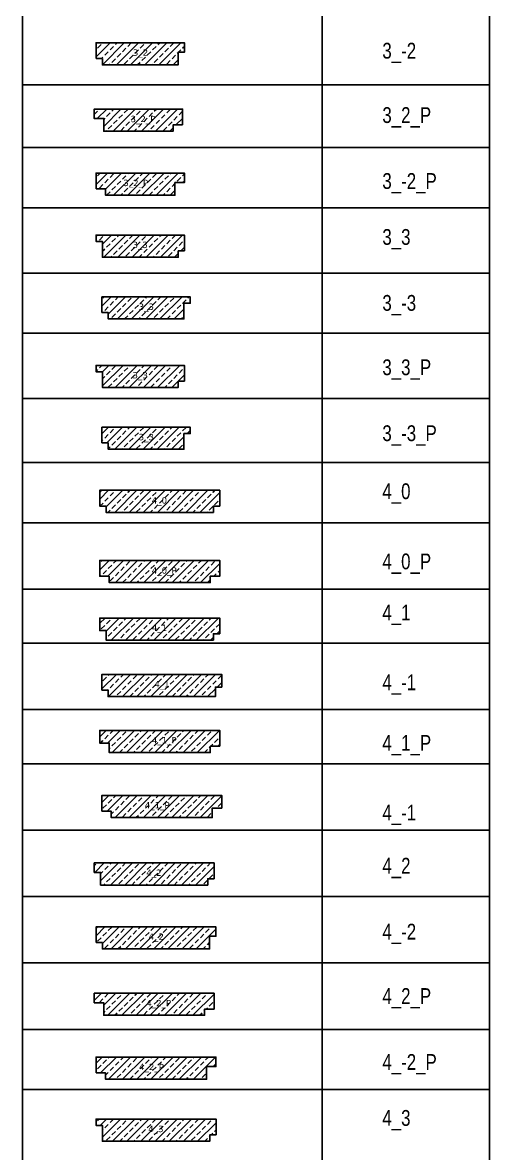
# Model space of a CAD drawing. Header units: metres. Extents: x -16 to 917, y -427 to 244.
# Drawn here: x 583.19 to 597.99, y -387.49 to -351.68 of the extents above; entities that cross this region are included whole.
import ezdxf

# ---------------------------------------------------------------- set-up
doc = ezdxf.new("R2010")
doc.units = ezdxf.units.M
doc.layers.add('m_podwaliny', color=8, linetype='Continuous')
doc.styles.add('CDMSTYLE', font='CDMSIMPL', dxfattribs={"width": 0.8, "bigfont": 'CDMBIGPL'})
pattern_1 = [(45, (0, -0.5), (-0.224506, 0.224506), []), (45, (0.2245, -0.5), (-0.224506, 0.224506), [0.15875, -0.079375])]
pattern_2 = [(45, (-1743.18178, -1522.65767), (-0.224506403, 0.224506403), []), (45, (-1742.95727, -1522.65767), (-0.224506403, 0.224506403), [0.15875, -0.079375])]
pattern_3 = [(45, (-1743.18178, -1522.75767), (-0.224506403, 0.224506403), []), (45, (-1742.95727, -1522.75767), (-0.224506403, 0.224506403), [0.15875, -0.079375])]
pattern_4 = [(45, (-1743.18178, -1522.85767), (-0.224506403, 0.224506403), []), (45, (-1742.95727, -1522.85767), (-0.224506403, 0.224506403), [0.15875, -0.079375])]
pattern_5 = [(45, (-1743.18178, -1522.55767), (-0.224506403, 0.224506403), []), (45, (-1742.95727, -1522.55767), (-0.224506403, 0.224506403), [0.15875, -0.079375])]

# ---------------------------------------------------------------- blocks, each defined once
blk = doc.blocks.new('4_0')
at = {"layer": 'm_podwaliny'}
h = blk.add_hatch(dxfattribs=at)
h.set_pattern_fill('ANSI33', color=8, scale=0.05, style=0)
h.set_pattern_definition(pattern_1)
edge = h.paths.add_edge_path(flags=16)
edge.add_arc((2, 0), 0.0173, 0, 360)
h.paths.add_polyline_path([(1.819, -0.158), (2.202, -0.158)], flags=16)
h.paths.add_polyline_path([(0.3, -0.2), (3.7, -0.2), (3.7, 0), (3.9, 0), (3.9, 0.5), (0.1, 0.5), (0.1, 0), (0.3, 0)])
blk.add_lwpolyline([(0.3, 0), (0.3, -0.2), (3.7, -0.2), (3.7, 0), (3.9, 0), (3.9, 0.5), (0.1, 0.5), (0.1, 0), (0.3, 0)], dxfattribs=at)
at = {"layer": 'm_podwaliny', "color": 7, "insert": (1.746, 0.281), "char_height": 0.2, "width": 0.26556, "attachment_point": 1}
blk.add_mtext('{\\fVerdana|b0|i0|c238|p34;4_0}', dxfattribs=at)
blk = doc.blocks.new('4_1')
at = {"layer": 'm_podwaliny'}
h = blk.add_hatch(dxfattribs=at)
h.set_pattern_fill('ANSI33', color=8, scale=0.05, style=0)
h.set_pattern_definition(pattern_2)
h.paths.add_polyline_path([(3.9, -0.1), (3.9, 0.4), (0.1, 0.4), (0.1, 0), (0.3, 0), (0.3, -0.3), (3.7, -0.3), (3.7, -0.1)])
blk.add_lwpolyline([(3.9, -0.1), (3.9, 0.4), (0.1, 0.4), (0.1, 0), (0.3, 0), (0.3, -0.3), (3.7, -0.3), (3.7, -0.1)], close=True, dxfattribs=at)
at = {"layer": 'm_podwaliny', "color": 7, "insert": (1.75, 0.189), "char_height": 0.2, "width": 0.26556, "attachment_point": 1}
blk.add_mtext('{\\fVerdana|b0|i0|c238|p34;4_1}', dxfattribs=at)
blk = doc.blocks.new('4_2')
at = {"layer": 'm_podwaliny'}
h = blk.add_hatch(dxfattribs=at)
h.set_pattern_fill('ANSI33', color=8, scale=0.05, style=0)
h.set_pattern_definition(pattern_3)
h.paths.add_polyline_path([(3.9, -0.2), (3.9, 0.3), (0.1, 0.3), (0.1, 0), (0.3, 0), (0.3, -0.4), (3.7, -0.4), (3.7, -0.2)])
blk.add_lwpolyline([(3.9, -0.2), (3.9, 0.3), (0.1, 0.3), (0.1, 0), (0.3, 0), (0.3, -0.4), (3.7, -0.4), (3.7, -0.2)], close=True, dxfattribs=at)
at = {"layer": 'm_podwaliny', "color": 7, "insert": (1.75, 0.089), "char_height": 0.2, "width": 0.26556, "attachment_point": 1}
blk.add_mtext('{\\fVerdana|b0|i0|c238|p34;4_2}', dxfattribs=at)
blk = doc.blocks.new('4_3')
at = {"layer": 'm_podwaliny'}
h = blk.add_hatch(dxfattribs=at)
h.set_pattern_fill('ANSI33', color=8, scale=0.05, style=0)
h.set_pattern_definition(pattern_4)
h.paths.add_polyline_path([(3.9, -0.3), (3.9, 0.2), (0.1, 0.2), (0.1, 0), (0.3, 0), (0.3, -0.5), (3.7, -0.5), (3.7, -0.3)])
blk.add_lwpolyline([(3.9, -0.3), (3.9, 0.2), (0.1, 0.2), (0.1, 0), (0.3, 0), (0.3, -0.5), (3.7, -0.5), (3.7, -0.3)], close=True, dxfattribs=at)
at = {"layer": 'm_podwaliny', "color": 7, "insert": (1.75, -0.011), "char_height": 0.2, "width": 0.26556, "attachment_point": 1}
blk.add_mtext('{\\fVerdana|b0|i0|c238|p34;4_3}', dxfattribs=at)
blk = doc.blocks.new('4_-1')
at = {"layer": 'm_podwaliny'}
h = blk.add_hatch(dxfattribs=at)
h.set_pattern_fill('ANSI33', color=8, scale=0.05, style=0)
h.set_pattern_definition(pattern_5)
h.paths.add_polyline_path([(0.1, 0), (0.1, 0.5), (3.9, 0.5), (3.9, 0.1), (3.7, 0.1), (3.7, -0.2), (0.3, -0.2), (0.3, 0)])
blk.add_lwpolyline([(0.1, 0), (0.1, 0.5), (3.9, 0.5), (3.9, 0.1), (3.7, 0.1), (3.7, -0.2), (0.3, -0.2), (0.3, 0)], close=True, dxfattribs=at)
at = {"layer": 'm_podwaliny', "color": 7, "insert": (2.25, 0.289), "char_height": 0.2, "width": 0.26556, "attachment_point": 3}
blk.add_mtext('{\\fVerdana|b0|i0|c238|p34;4_1}', dxfattribs=at)
blk = doc.blocks.new('4_-2')
at = {"layer": 'm_podwaliny'}
h = blk.add_hatch(dxfattribs=at)
h.set_pattern_fill('ANSI33', color=8, scale=0.05, style=0)
h.set_pattern_definition(pattern_5)
h.paths.add_polyline_path([(0.1, 0), (0.1, 0.5), (3.9, 0.5), (3.9, 0.2), (3.7, 0.2), (3.7, -0.2), (0.3, -0.2), (0.3, 0)])
blk.add_lwpolyline([(0.1, 0), (0.1, 0.5), (3.9, 0.5), (3.9, 0.2), (3.7, 0.2), (3.7, -0.2), (0.3, -0.2), (0.3, 0)], close=True, dxfattribs=at)
at = {"layer": 'm_podwaliny', "color": 7, "insert": (2.25, 0.289), "char_height": 0.2, "width": 0.26556, "attachment_point": 3}
blk.add_mtext('{\\fVerdana|b0|i0|c238|p34;4_2}', dxfattribs=at)
blk = doc.blocks.new('3_3')
at = {"layer": 'm_podwaliny'}
h = blk.add_hatch(dxfattribs=at)
h.set_pattern_fill('ANSI33', color=8, scale=0.05, style=0)
h.set_pattern_definition(pattern_4)
h.paths.add_polyline_path([(2.7, -0.5), (2.7, -0.3), (2.9, -0.3), (2.9, 0.2), (0.1, 0.2), (0.1, 0), (0.3, 0), (0.3, -0.5)])
blk.add_lwpolyline([(2.9, -0.3), (2.9, 0.2), (0.1, 0.2), (0.1, 0), (0.3, 0), (0.3, -0.5), (2.7, -0.5), (2.7, -0.3)], close=True, dxfattribs=at)
at = {"layer": 'm_podwaliny', "color": 7, "insert": (1.25, -0.011), "char_height": 0.2, "width": 0.26556, "attachment_point": 1}
blk.add_mtext('{\\fVerdana|b0|i0|c238|p34;3_3}', dxfattribs=at)
blk = doc.blocks.new('3_-2')
at = {"layer": 'm_podwaliny'}
h = blk.add_hatch(dxfattribs=at)
h.set_pattern_fill('ANSI33', color=8, scale=0.05, style=0)
h.set_pattern_definition(pattern_5)
h.paths.add_polyline_path([(2.7, -0.2), (2.7, 0.2), (2.9, 0.2), (2.9, 0.5), (0.1, 0.5), (0.1, 0), (0.3, 0), (0.3, -0.2)])
blk.add_lwpolyline([(0.1, 0), (0.1, 0.5), (2.9, 0.5), (2.9, 0.2), (2.7, 0.2), (2.7, -0.2), (0.3, -0.2), (0.3, 0)], close=True, dxfattribs=at)
at = {"layer": 'm_podwaliny', "color": 7, "insert": (1.75, 0.289), "char_height": 0.2, "width": 0.26556, "attachment_point": 3}
blk.add_mtext('{\\fVerdana|b0|i0|c238|p34;3_2}', dxfattribs=at)
blk = doc.blocks.new('3_-3')
at = {"layer": 'm_podwaliny'}
h = blk.add_hatch(dxfattribs=at)
h.set_pattern_fill('ANSI33', color=8, scale=0.05, style=0)
h.set_pattern_definition(pattern_5)
h.paths.add_polyline_path([(2.7, -0.2), (2.7, 0.3), (2.9, 0.3), (2.9, 0.5), (0.1, 0.5), (0.1, 0), (0.3, 0), (0.3, -0.2)])
blk.add_lwpolyline([(0.1, 0), (0.1, 0.5), (2.9, 0.5), (2.9, 0.3), (2.7, 0.3), (2.7, -0.2), (0.3, -0.2), (0.3, 0)], close=True, dxfattribs=at)
at = {"layer": 'm_podwaliny', "color": 7, "insert": (1.75, 0.289), "char_height": 0.2, "width": 0.26556, "attachment_point": 3}
blk.add_mtext('{\\fVerdana|b0|i0|c238|p34;3_3}', dxfattribs=at)
blk = doc.blocks.new('4_0_P')
at = {"layer": 'm_podwaliny'}
h = blk.add_hatch(dxfattribs=at)
h.set_pattern_fill('ANSI33', color=8, scale=0.05, style=0)
h.set_pattern_definition(pattern_1)
edge = h.paths.add_edge_path(flags=16)
edge.add_arc((2, 0), 0.0173, 0, 360)
h.paths.add_polyline_path([(1.819, -0.158), (2.202, -0.158)], flags=16)
h.paths.add_polyline_path([(0.1, 0), (0.4, 0), (0.4, -0.2), (3.6, -0.2), (3.6, 0), (3.9, 0), (3.9, 0.5), (0.1, 0.5)])
blk.add_lwpolyline([(0.4, 0), (0.4, -0.2), (3.6, -0.2), (3.6, 0), (3.9, 0), (3.9, 0.5), (0.1, 0.5), (0.1, 0), (0.4, 0)], dxfattribs=at)
at = {"layer": 'm_podwaliny', "color": 7, "insert": (1.746, 0.281), "char_height": 0.2, "width": 0.26556, "attachment_point": 1}
blk.add_mtext('{\\fVerdana|b0|i0|c238|p34;4_0_P}', dxfattribs=at)
blk = doc.blocks.new('4_1_P')
at = {"layer": 'm_podwaliny'}
h = blk.add_hatch(dxfattribs=at)
h.set_pattern_fill('ANSI33', color=8, scale=0.05, style=0)
h.set_pattern_definition(pattern_2)
h.paths.add_polyline_path([(0.1, 0), (0.4, 0), (0.4, -0.3), (3.6, -0.3), (3.6, -0.1), (3.9, -0.1), (3.9, 0.4), (0.1, 0.4)])
blk.add_lwpolyline([(3.9, -0.1), (3.9, 0.4), (0.1, 0.4), (0.1, 0), (0.4, 0), (0.4, -0.3), (3.6, -0.3), (3.6, -0.1)], close=True, dxfattribs=at)
at = {"layer": 'm_podwaliny', "color": 7, "insert": (1.75, 0.189), "char_height": 0.2, "width": 0.26556, "attachment_point": 1}
blk.add_mtext('{\\fVerdana|b0|i0|c238|p34;4_1_P}', dxfattribs=at)
blk = doc.blocks.new('4_2_P')
at = {"layer": 'm_podwaliny'}
h = blk.add_hatch(dxfattribs=at)
h.set_pattern_fill('ANSI33', color=8, scale=0.05, style=0)
h.set_pattern_definition(pattern_3)
h.paths.add_polyline_path([(0.1, 0), (0.4, 0), (0.4, -0.4), (3.6, -0.4), (3.6, -0.2), (3.9, -0.2), (3.9, 0.3), (0.1, 0.3)])
blk.add_lwpolyline([(3.9, -0.2), (3.9, 0.3), (0.1, 0.3), (0.1, 0), (0.4, 0), (0.4, -0.4), (3.6, -0.4), (3.6, -0.2)], close=True, dxfattribs=at)
at = {"layer": 'm_podwaliny', "color": 7, "insert": (1.75, 0.089), "char_height": 0.2, "width": 0.26556, "attachment_point": 1}
blk.add_mtext('{\\fVerdana|b0|i0|c238|p34;4_2_P}', dxfattribs=at)
blk = doc.blocks.new('4_-1_P')
at = {"layer": 'm_podwaliny'}
h = blk.add_hatch(dxfattribs=at)
h.set_pattern_fill('ANSI33', color=8, scale=0.05, style=0)
h.set_pattern_definition(pattern_5)
h.paths.add_polyline_path([(0.1, 0), (0.1, 0.5), (3.9, 0.5), (3.9, 0.1), (3.6, 0.1), (3.6, -0.2), (0.4, -0.2), (0.4, 0)])
blk.add_lwpolyline([(0.1, 0), (0.1, 0.5), (3.9, 0.5), (3.9, 0.1), (3.6, 0.1), (3.6, -0.2), (0.4, -0.2), (0.4, 0)], close=True, dxfattribs=at)
at = {"layer": 'm_podwaliny', "color": 7, "insert": (2.25, 0.289), "char_height": 0.2, "width": 0.26556, "attachment_point": 3}
blk.add_mtext('{\\fVerdana|b0|i0|c238|p34;4_1_P}', dxfattribs=at)
blk = doc.blocks.new('4_-2_P')
at = {"layer": 'm_podwaliny'}
h = blk.add_hatch(dxfattribs=at)
h.set_pattern_fill('ANSI33', color=8, scale=0.05, style=0)
h.set_pattern_definition(pattern_5)
h.paths.add_polyline_path([(0.4, 0), (0.4, -0.2), (3.6, -0.2), (3.6, 0.2), (3.9, 0.2), (3.9, 0.5), (0.1, 0.5), (0.1, 0)])
blk.add_lwpolyline([(0.1, 0), (0.1, 0.5), (3.9, 0.5), (3.9, 0.2), (3.6, 0.2), (3.6, -0.2), (0.4, -0.2), (0.4, 0)], close=True, dxfattribs=at)
at = {"layer": 'm_podwaliny', "color": 7, "insert": (2.25, 0.289), "char_height": 0.2, "width": 0.26556, "attachment_point": 3}
blk.add_mtext('{\\fVerdana|b0|i0|c238|p34;4_2_P}', dxfattribs=at)
blk = doc.blocks.new('3_2_P')
at = {"layer": 'm_podwaliny'}
h = blk.add_hatch(dxfattribs=at)
h.set_pattern_fill('ANSI33', color=8, scale=0.05, style=0)
h.set_pattern_definition(pattern_3)
h.paths.add_polyline_path([(0.4, 0), (0.4, -0.4), (2.6, -0.4), (2.6, -0.2), (2.9, -0.2), (2.9, 0.3), (0.1, 0.3), (0.1, 0)])
blk.add_lwpolyline([(2.9, -0.2), (2.9, 0.3), (0.1, 0.3), (0.1, 0), (0.4, 0), (0.4, -0.4), (2.6, -0.4), (2.6, -0.2)], close=True, dxfattribs=at)
at = {"layer": 'm_podwaliny', "color": 7, "insert": (1.25, 0.089), "char_height": 0.2, "width": 0.26556, "attachment_point": 1}
blk.add_mtext('{\\fVerdana|b0|i0|c238|p34;3_2_P}', dxfattribs=at)
blk = doc.blocks.new('3_3_P')
at = {"layer": 'm_podwaliny'}
h = blk.add_hatch(dxfattribs=at)
h.set_pattern_fill('ANSI33', color=8, scale=0.05, style=0)
h.set_pattern_definition(pattern_4)
h.paths.add_polyline_path([(2.7, -0.5), (2.7, -0.3), (2.9, -0.3), (2.9, 0.2), (0.1, 0.2), (0.1, 0), (0.3, 0), (0.3, -0.5)])
blk.add_lwpolyline([(2.9, -0.3), (2.9, 0.2), (0.1, 0.2), (0.1, 0), (0.3, 0), (0.3, -0.5), (2.7, -0.5), (2.7, -0.3)], close=True, dxfattribs=at)
at = {"layer": 'm_podwaliny', "color": 7, "insert": (1.25, -0.011), "char_height": 0.2, "width": 0.26556, "attachment_point": 1}
blk.add_mtext('{\\fVerdana|b0|i0|c238|p34;3_3}', dxfattribs=at)
blk = doc.blocks.new('3_-2_P')
at = {"layer": 'm_podwaliny'}
h = blk.add_hatch(dxfattribs=at)
h.set_pattern_fill('ANSI33', color=8, scale=0.05, style=0)
h.set_pattern_definition(pattern_5)
h.paths.add_polyline_path([(0.1, 0), (0.4, 0), (0.4, -0.2), (2.6, -0.2), (2.6, 0.2), (2.9, 0.2), (2.9, 0.5), (0.1, 0.5)])
blk.add_lwpolyline([(0.1, 0), (0.1, 0.5), (2.9, 0.5), (2.9, 0.2), (2.6, 0.2), (2.6, -0.2), (0.4, -0.2), (0.4, 0)], close=True, dxfattribs=at)
at = {"layer": 'm_podwaliny', "color": 7, "insert": (1.75, 0.289), "char_height": 0.2, "width": 0.26556, "attachment_point": 3}
blk.add_mtext('{\\fVerdana|b0|i0|c238|p34;3_2_P}', dxfattribs=at)
blk = doc.blocks.new('3_-3_P')
at = {"layer": 'm_podwaliny'}
h = blk.add_hatch(dxfattribs=at)
h.set_pattern_fill('ANSI33', color=8, scale=0.05, style=0)
h.set_pattern_definition(pattern_5)
h.paths.add_polyline_path([(2.7, -0.2), (2.7, 0.3), (2.9, 0.3), (2.9, 0.5), (0.1, 0.5), (0.1, 0), (0.3, 0), (0.3, -0.2)])
blk.add_lwpolyline([(0.1, 0), (0.1, 0.5), (2.9, 0.5), (2.9, 0.3), (2.7, 0.3), (2.7, -0.2), (0.3, -0.2), (0.3, 0)], close=True, dxfattribs=at)
at = {"layer": 'm_podwaliny', "color": 7, "insert": (1.75, 0.289), "char_height": 0.2, "width": 0.26556, "attachment_point": 3}
blk.add_mtext('{\\fVerdana|b0|i0|c238|p34;3_3}', dxfattribs=at)

msp = doc.modelspace()

# ---------------------------------------------------------------- linework, layer by layer
at = {"layer": 'm_podwaliny', "color": 2, "linetype": 'Continuous', "lineweight": 25}
for p, q in [((583.1878, -334.7318), (583.1878, -421.5699)), ((592.6808, -334.7318), (592.6808, -421.5699)), ((597.9857, -334.7318), (597.9857, -421.5699)), ((583.1878, -353.6445), (597.9857, -353.6445)), ((583.1878, -355.6292), (597.9857, -355.6292)), ((583.1878, -357.5447), (597.9857, -357.5447)), ((583.1878, -359.6088), (597.9857, -359.6088)), ((583.1878, -361.5141), (597.9857, -361.5141)), ((583.1878, -363.5782), (597.9857, -363.5782)), ((583.1878, -365.6147), (597.9857, -365.6147)), ((583.1878, -367.52), (597.9857, -367.52)), ((583.1878, -369.6238), (597.9857, -369.6238)), ((583.1878, -371.3306), (597.9857, -371.3306)), ((583.1878, -373.4344), (597.9857, -373.4344)), ((583.1878, -375.15), (597.9857, -375.15)), ((583.1878, -377.2538), (597.9857, -377.2538)), ((583.1878, -377.2538), (597.9857, -377.2538)), ((583.1878, -379.3576), (597.9857, -379.3576)), ((583.1878, -379.3576), (597.9857, -379.3576)), ((583.1878, -381.4614), (597.9857, -381.4614)), ((583.1878, -381.4614), (597.9857, -381.4614)), ((583.1878, -383.5652), (597.9857, -383.5652)), ((583.1878, -383.5652), (597.9857, -383.5652)), ((583.1878, -385.4705), (597.9857, -385.4705))]:
    msp.add_line(p, q, dxfattribs=at)

# ---------------------------------------------------------------- block references
at = {"layer": 'm_podwaliny', "color": 1, "linetype": 'Continuous', "lineweight": 25}
for name, p in [('3_-2', (585.4176, -352.8146)), ('3_2_P', (585.3588, -354.7175)), ('3_-2_P', (585.4176, -356.9428)), ('3_3', (585.4199, -358.6059)), ('3_-3', (585.6015, -360.8637)), ('3_3_P', (585.4199, -362.734)), ('3_-3_P', (585.6015, -364.9919)), ('4_0', (585.5357, -366.9905)), ('4_0_P', (585.5357, -369.2134)), ('4_1', (585.5357, -370.9359)), ('4_-1', (585.6002, -372.8234)), ('4_1_P', (585.5357, -374.4963)), ('4_-1_P', (585.6002, -376.6551)), ('4_2', (585.3588, -378.5932)), ('4_-2', (585.4176, -380.8184)), ('4_2_P', (585.3588, -382.7213)), ('4_-2_P', (585.4176, -384.9466)), ('4_3', (585.4199, -386.6097))]:
    msp.add_blockref(name, p, dxfattribs=at)

# ---------------------------------------------------------------- texts
at = {"layer": 'm_podwaliny', "color": 7, "linetype": 'Continuous', "lineweight": 25, "style": 'CDMSTYLE', "width": 0.8}
for s, p in [('3_-2  ', (594.5923, -352.8151)), ('3_2_P  ', (594.5923, -354.8548)), ('3_-2_P  ', (594.5923, -356.9432)), ('3_3  ', (594.5923, -358.7152)), ('3_-3  ', (594.5923, -360.8037)), ('3_3_P', (594.5923, -362.8434)), ('3_-3_P  ', (594.5923, -364.9319)), ('4_0  ', (594.5923, -366.7696)), ('4_0_P  ', (594.5923, -368.9925)), ('4_1  ', (594.5923, -370.6142)), ('4_-1  ', (594.5923, -372.8218)), ('4_1_P  ', (594.5923, -374.7424)), ('4_-1  ', (594.5923, -376.9499)), ('4_2  ', (594.5923, -378.6324)), ('4_-2  ', (594.5923, -380.7209)), ('4_2_P  ', (594.5923, -382.7606)), ('4_-2_P  ', (594.5923, -384.8491)), ('4_3  ', (594.5923, -386.6211))]:
    msp.add_text(s, height=0.5, dxfattribs=at).set_placement(p)

doc.saveas('drawing.dxf')
